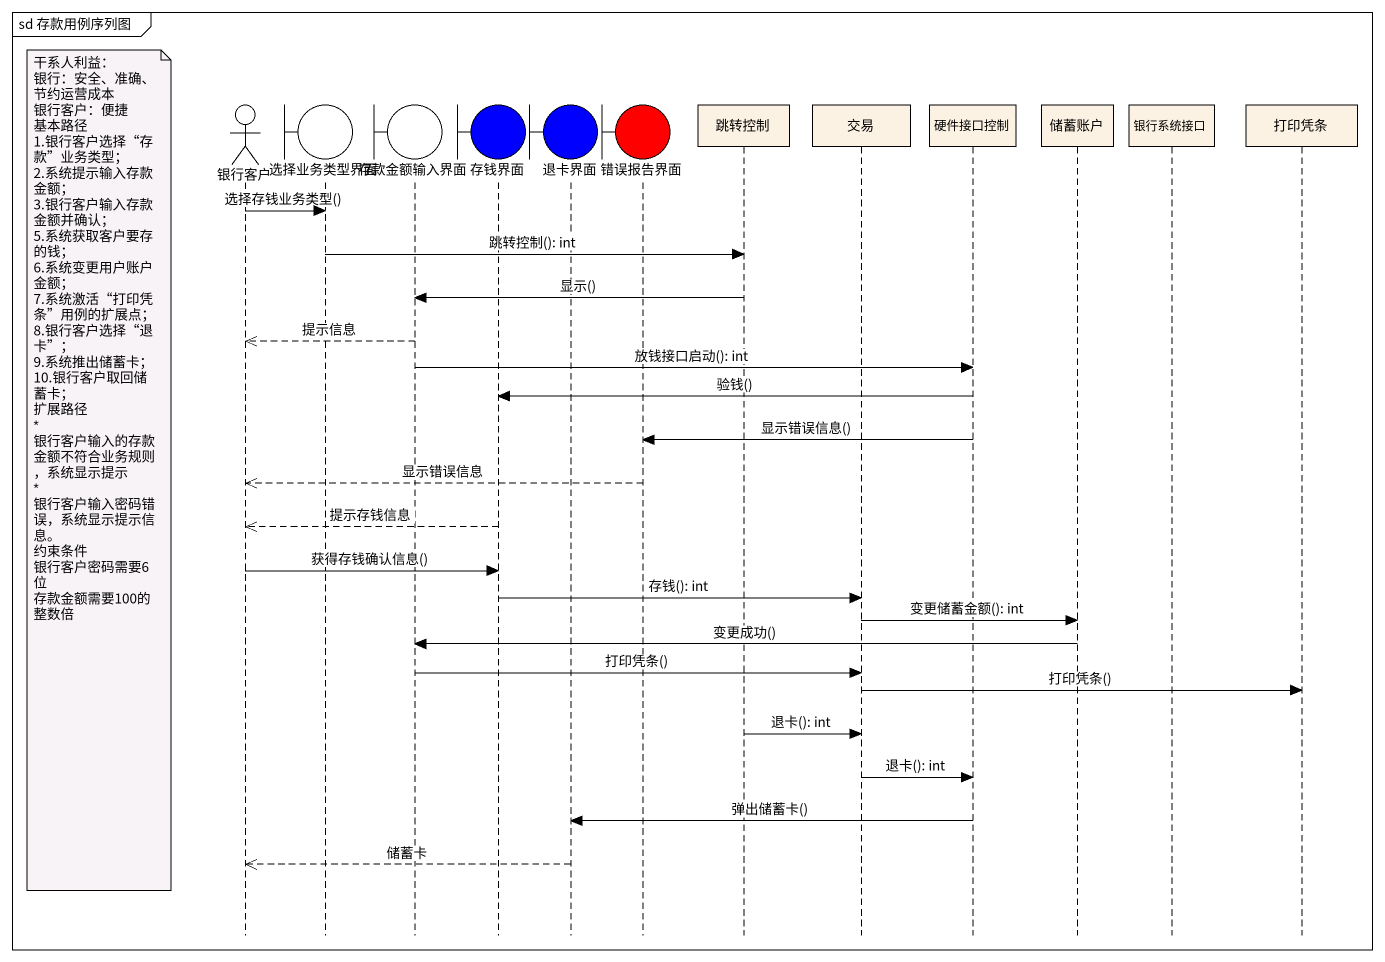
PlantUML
@startuml
mainframe sd 存款用例序列图
hide footbox
actor 银行客户
boundary 选择业务类型界面
boundary 存款金额输入界面
boundary 存钱界面 #0000FF
boundary 退卡界面 #0000FF
boundary 错误报告界面 #FF0000
participant 跳转控制
participant 交易
participant 硬件接口控制
participant 储蓄账户
participant 银行系统接口
participant 打印凭条

银行客户 -> 选择业务类型界面 : 选择存钱业务类型()
选择业务类型界面 -> 跳转控制 : 跳转控制(): int
跳转控制 -> 存款金额输入界面 : 显示()
存款金额输入界面 -->> 银行客户 : 提示信息
存款金额输入界面 -> 硬件接口控制 : 放钱接口启动(): int
硬件接口控制 -> 存钱界面 : 验钱()
硬件接口控制 -> 错误报告界面 : 显示错误信息()
note left of 银行客户
  干系人利益：
  银行：安全、准确、节约运营成本
  银行客户：便捷
  基本路径
  1.银行客户选择“存款”业务类型；
  2.系统提示输入存款金额；
  3.银行客户输入存款金额并确认；
  5.系统获取客户要存的钱；
  6.系统变更用户账户金额；
  7.系统激活“打印凭条”用例的扩展点；
  8.银行客户选择“退卡”；
  9.系统推出储蓄卡；
  10.银行客户取回储蓄卡；
  扩展路径
  * 银行客户输入的存款金额不符合业务规则，系统显示提示
  * 银行客户输入密码错误，系统显示提示信息。
  约束条件
  银行客户密码需要6位
  存款金额需要100的整数倍
end note
错误报告界面 -->> 银行客户 : 显示错误信息
存钱界面 -->> 银行客户 : 提示存钱信息
银行客户 -> 存钱界面 : 获得存钱确认信息()
存钱界面 -> 交易 : 存钱(): int
交易 -> 储蓄账户 : 变更储蓄金额(): int
储蓄账户 -> 存款金额输入界面 : 变更成功()
存款金额输入界面 -> 交易 : 打印凭条()
交易 -> 打印凭条 : 打印凭条()
跳转控制 -> 交易 : 退卡(): int
交易 -> 硬件接口控制 : 退卡(): int
硬件接口控制 -> 退卡界面 : 弹出储蓄卡()
退卡界面 -->> 银行客户 : 储蓄卡
@enduml
